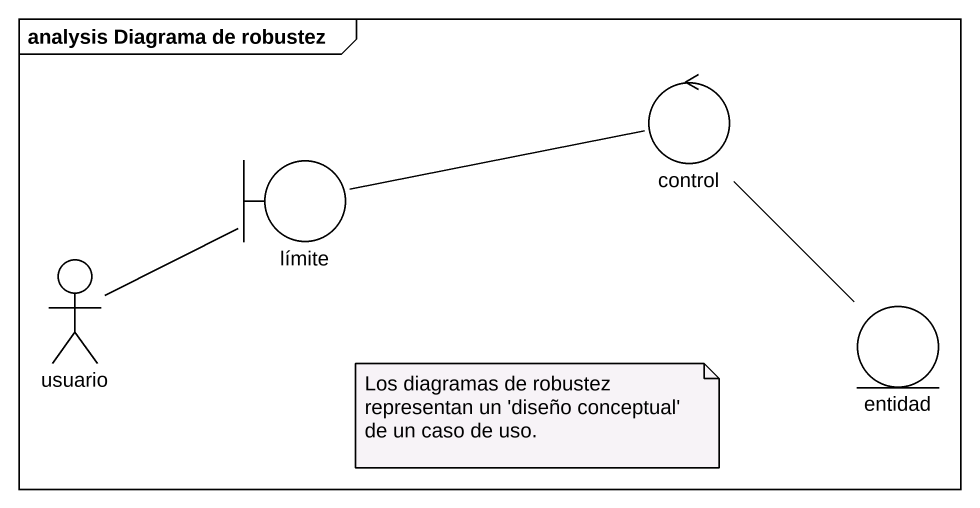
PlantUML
@startuml
mainframe analysis Diagrama de robustez
control "control" as control_
boundary límite
actor usuario
entity entidad
control_ -- entidad
límite -right- control_
usuario -right- límite
note as N1
  Los diagramas de robustez representan un 'diseño conceptual' de un caso de uso.
end note
@enduml
